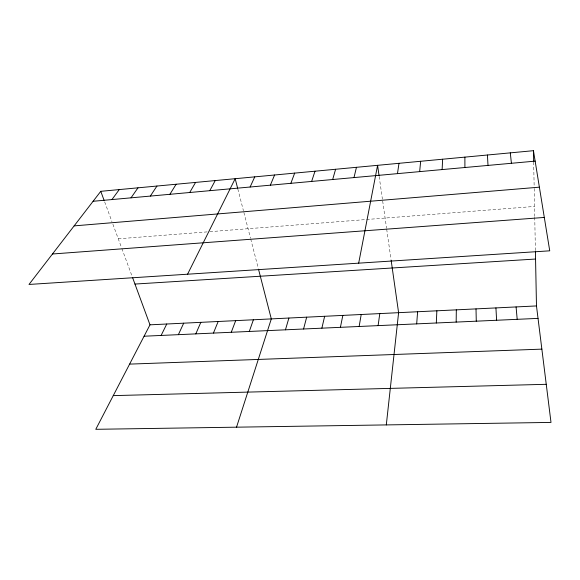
<?xml version="1.0" encoding="UTF-8"?>
<svg xmlns="http://www.w3.org/2000/svg" width="580" height="580" viewBox="0 0 580 580"><rect width="100%" height="100%" fill="white"/><g stroke="black" fill="none" stroke-linecap="round" stroke-linejoin="round"><path stroke-width="0.43" stroke-dasharray="2.9 2.17" d="M118.276 238.8L207.183 231.891M209.866 231.681L364.805 219.639M366.575 219.501L534.535 206.444M104.661 201.876L111.976 221.712M112.89 224.192L121.575 247.762M121.88 248.573L132.247 276.711M237.822 188.971L243.433 210.736M243.883 212.49L250.495 238.126M250.712 238.982L258.325 268.525M379.175 176.516L382.416 199.215M382.67 200.977L386.57 228.324M386.693 229.18L391.014 259.47M533.673 162.001L534.151 186.637M534.187 188.406L534.731 216.369M534.745 217.268L535.405 250.973"/><path stroke-width="0.87" d="M456.17 322.096L456.322 309.858M436.312 322.995L436.863 310.808M442.134 169.577L442.627 159.217M416.679 323.879L417.622 311.75M419.659 171.622L420.659 161.284M386.302 424.915L398.605 312.678L391.137 260.326M378.102 325.626L379.798 313.599M397.474 173.637L398.982 163.313M359.15 326.482L361.209 314.505M358.679 263.161L377.58 165.329L379.052 175.66M340.409 327.33L342.831 315.404M321.878 328.171L324.648 316.296M353.996 177.582L356.454 167.308M303.565 329.005L306.675 317.173M332.673 179.524L335.602 169.266M285.454 329.824L288.898 318.043M236.531 427.177L271.31 318.899L258.55 269.381M311.634 181.431L315.005 171.201M249.298 331.455L253.395 319.776M290.863 183.316L294.669 173.108M231.261 332.275L235.683 320.646M213.433 333.079L218.16 321.501M270.36 185.179L274.594 174.993M195.801 333.877L200.832 322.349M250.111 187.021L254.765 176.856M178.364 334.667L183.701 323.183M161.124 335.45L166.75 324.01M187.565 274.217L235.175 178.698L237.604 188.116M132.552 277.53L149.988 324.829L95.78 429.309L551 422.421L536.478 305.935L535.42 251.865M209.786 190.682L215.245 180.569M189.718 192.509L195.569 182.417M169.897 194.307L176.139 184.244M150.336 196.083L156.948 186.042M131.015 197.838L137.989 187.826M111.933 199.571L119.27 189.58M100.775 191.32L29 284.454L549.738 250.821L533.448 150.691L100.775 191.32L104.066 200.252M93.097 201.282L535.151 161.131M74.139 225.881L539.385 187.173M52.468 253.996L544.308 217.442M134.959 284.062L535.565 259.035M149.988 324.829L536.478 305.935M144.079 336.219L538.03 318.384M129.608 364.117L541.865 349.131M113.252 395.625L546.244 384.308M510.291 152.866L511.415 163.284M516.084 306.936L517.193 319.333M487.432 155.012L488.005 165.416M495.929 307.915L496.611 320.262M476.013 308.894L476.274 321.182M533.448 150.691L533.658 161.131M464.885 157.129L464.913 167.511"/></g></svg>
